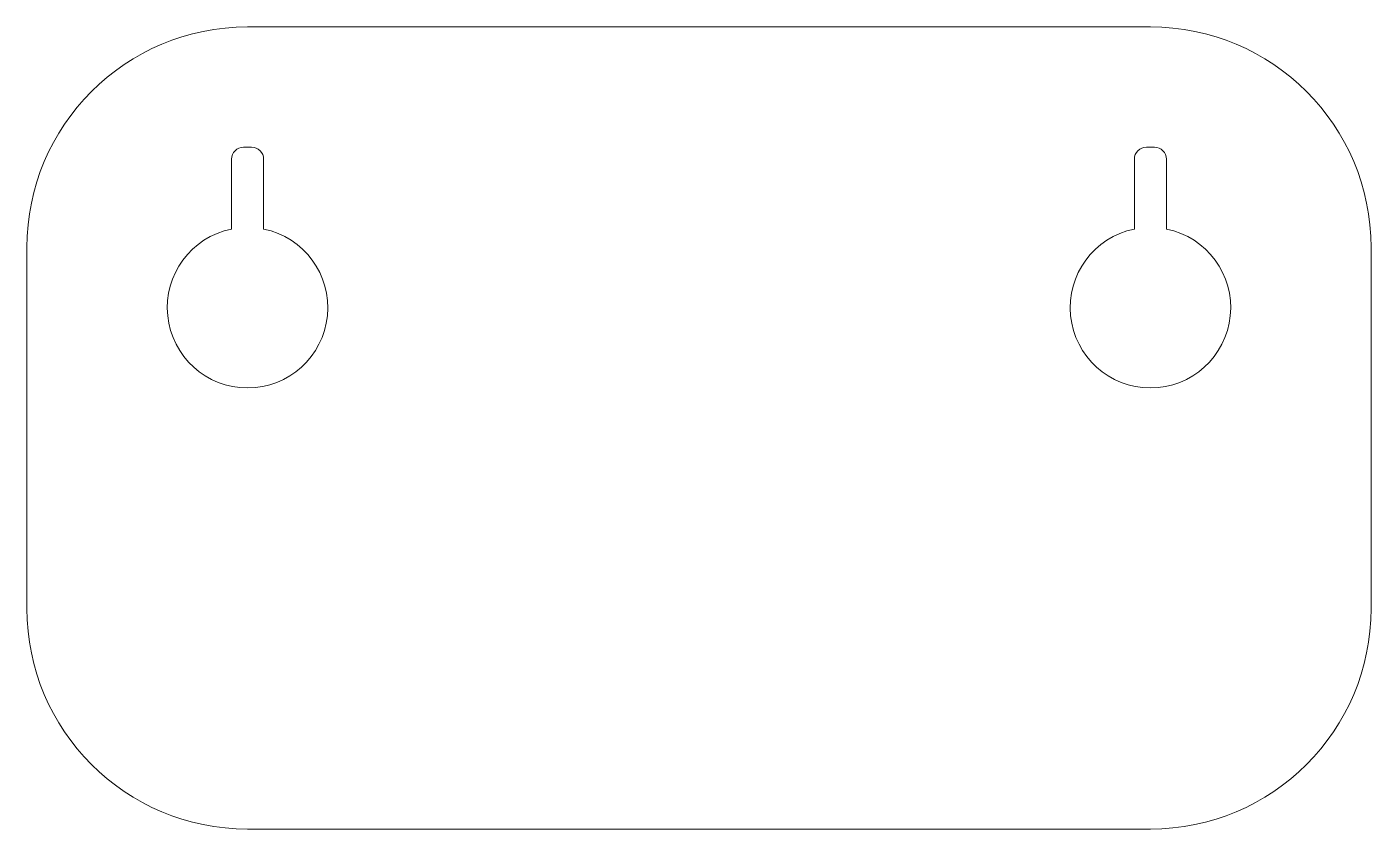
# Model space of a CAD drawing. Header units: millimetres. Extents: x 0 to 335, y 0 to 200.
import ezdxf

# ---------------------------------------------------------------- set-up
doc = ezdxf.new("R2010")
doc.units = ezdxf.units.MM

msp = doc.modelspace()

# ---------------------------------------------------------------- linework, layer by layer
at = {"color": 7, "linetype": 'Continuous', "lineweight": 15}
for p, q in [((280, 200), (55, 200)), ((56, 170), (54, 170)), ((281, 170), (279, 170)), ((51, 167), (51, 149.6)), ((59, 149.6), (59, 167)), ((276, 167), (276, 149.6)), ((284, 149.6), (284, 167)), ((0, 145), (0, 55)), ((335, 55), (335, 145)), ((55, 0), (280, 0))]:
    msp.add_line(p, q, dxfattribs=at)
for centre, radius, start, end in [((55, 145), 55, 90, 180), ((280, 145), 55, 0, 90), ((54, 167), 3, 90, 180), ((56, 167), 3, 0, 90), ((279, 167), 3, 90, 180), ((281, 167), 3, 0, 90), ((55, 130), 20, 101.537, 78.463), ((280, 130), 20, 101.537, 78.463), ((55, 55), 55, 180, 270), ((280, 55), 55, 270, 0)]:
    msp.add_arc(centre, radius, start, end, dxfattribs=at)

doc.saveas('drawing.dxf')
